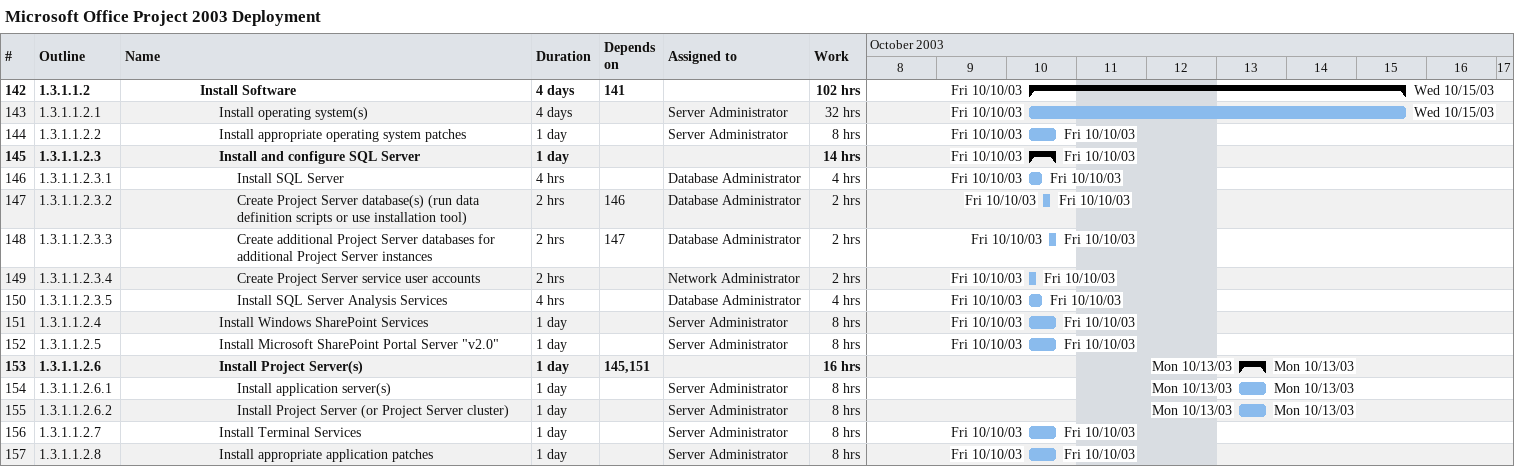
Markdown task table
Microsoft Office Project 2003 Deployment

| ID | WBS | Task | Duration | Start | Finish | Predecessors | Resources | Work (h) |
|---|---|---|---|---|---|---|---|---|
| 142 | 1.3.1.1.2 | **Install Software** | 4d | 2003-10-10 | 2003-10-15 | 141 |  | 102 |
| 143 | 1.3.1.1.2.1 | Install operating system(s) | 4d | 2003-10-10 | 2003-10-15 |  | Server Administrator | 32 |
| 144 | 1.3.1.1.2.2 | Install appropriate operating system patches | 1d | 2003-10-10 | 2003-10-10 |  | Server Administrator | 8 |
| 145 | 1.3.1.1.2.3 | **Install and configure SQL Server** | 1d | 2003-10-10 | 2003-10-10 |  |  | 14 |
| 146 | 1.3.1.1.2.3.1 | Install SQL Server | 4h | 2003-10-10 | 2003-10-10 |  | Database Administrator | 4 |
| 147 | 1.3.1.1.2.3.2 | Create Project Server database(s) (run data definition scripts or use installation tool) | 2h | 2003-10-10 | 2003-10-10 | 146 | Database Administrator | 2 |
| 148 | 1.3.1.1.2.3.3 | Create additional Project Server databases for additional Project Server instances | 2h | 2003-10-10 | 2003-10-10 | 147 | Database Administrator | 2 |
| 149 | 1.3.1.1.2.3.4 | Create Project Server service user accounts | 2h | 2003-10-10 | 2003-10-10 |  | Network Administrator | 2 |
| 150 | 1.3.1.1.2.3.5 | Install SQL Server Analysis Services | 4h | 2003-10-10 | 2003-10-10 |  | Database Administrator | 4 |
| 151 | 1.3.1.1.2.4 | Install Windows SharePoint Services | 1d | 2003-10-10 | 2003-10-10 |  | Server Administrator | 8 |
| 152 | 1.3.1.1.2.5 | Install Microsoft SharePoint Portal Server "v2.0" | 1d | 2003-10-10 | 2003-10-10 |  | Server Administrator | 8 |
| 153 | 1.3.1.1.2.6 | **Install Project Server(s)** | 1d | 2003-10-13 | 2003-10-13 | 145, 151 |  | 16 |
| 154 | 1.3.1.1.2.6.1 | Install application server(s) | 1d | 2003-10-13 | 2003-10-13 |  | Server Administrator | 8 |
| 155 | 1.3.1.1.2.6.2 | Install Project Server (or Project Server cluster) | 1d | 2003-10-13 | 2003-10-13 |  | Server Administrator | 8 |
| 156 | 1.3.1.1.2.7 | Install Terminal Services | 1d | 2003-10-10 | 2003-10-10 |  | Server Administrator | 8 |
| 157 | 1.3.1.1.2.8 | Install appropriate application patches | 1d | 2003-10-10 | 2003-10-10 |  | Server Administrator | 8 |
